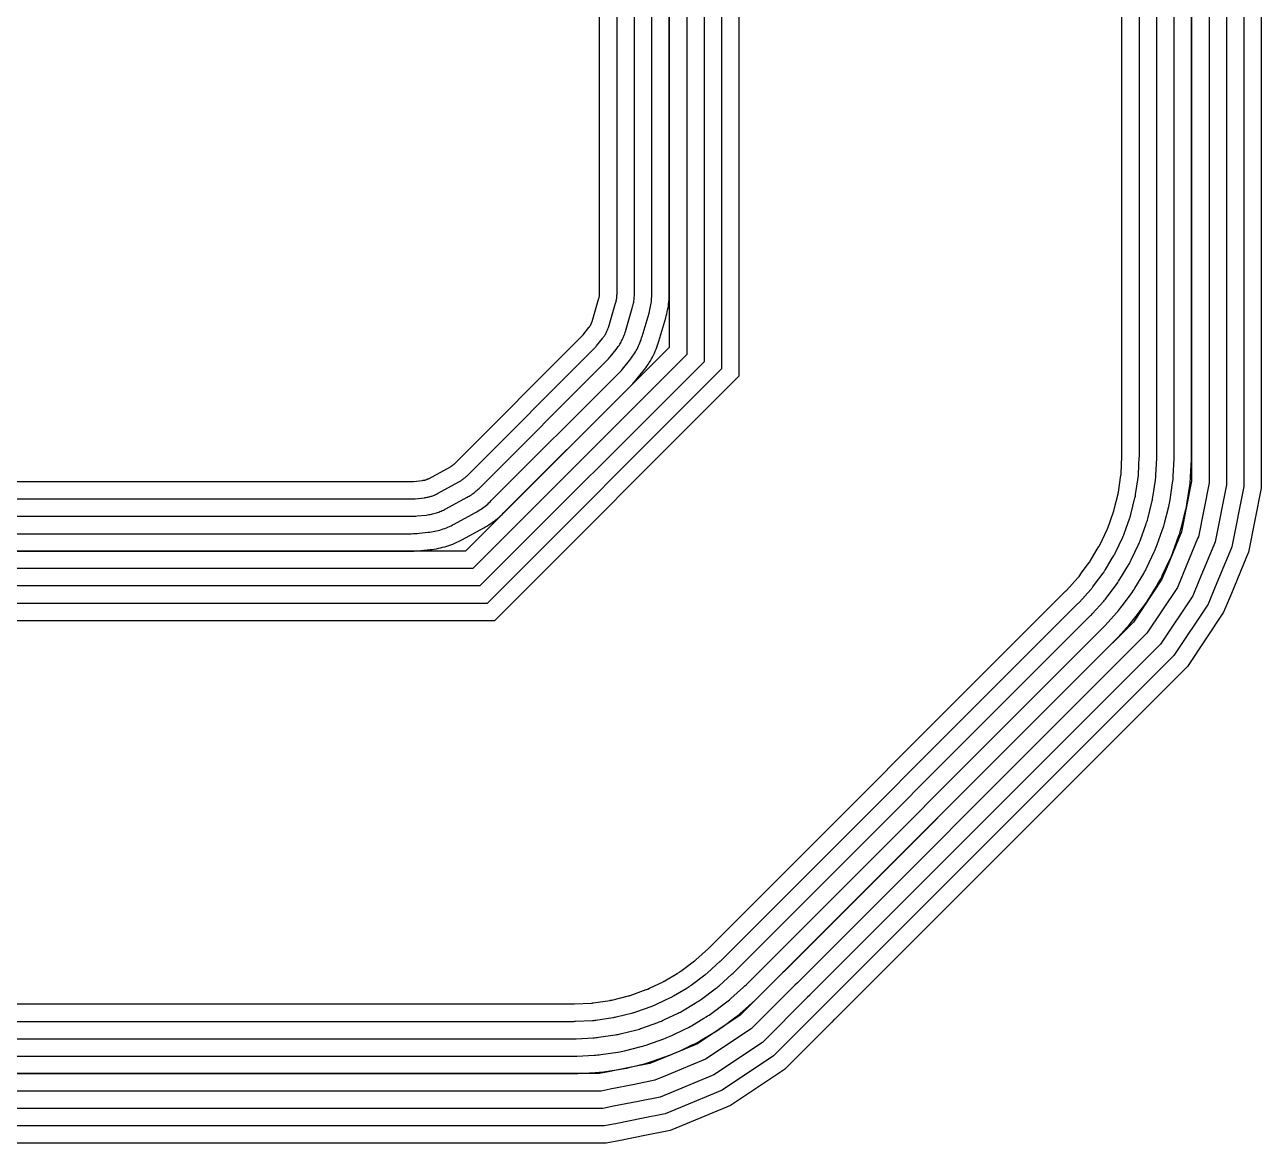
# Model space of a CAD drawing. Header units: metres. Extents: x 1.9 to 53.8, y 3.3 to 25.9.
# Drawn here: x 29.273 to 32.826, y 14.999 to 18.212 of the extents above; entities that cross this region are included whole.
import ezdxf

# ---------------------------------------------------------------- set-up
doc = ezdxf.new("R2010")
doc.units = ezdxf.units.M

msp = doc.modelspace()

# ---------------------------------------------------------------- linework, layer by layer
for points in [[(28.343, 15.3997), (30.85, 15.3997), (30.8512, 15.3998), (30.8525, 15.3998), (30.9015, 15.4022), (30.9027, 15.4023), (30.9039, 15.4024), (30.9052, 15.4025), (30.9064, 15.4027), (30.9549, 15.4099), (30.9561, 15.4101), (30.9573, 15.4103), (30.9585, 15.4106), (30.9597, 15.4109), (31.0074, 15.4228), (31.0086, 15.4231), (31.0097, 15.4234), (31.0109, 15.4238), (31.0121, 15.4242), (31.0583, 15.4408), (31.0594, 15.4412), (31.0606, 15.4416), (31.0617, 15.4421), (31.0628, 15.4426), (31.0681, 15.4451), (31.1072, 15.4636), (31.1083, 15.4642), (31.1094, 15.4647), (31.1105, 15.4653), (31.1115, 15.4659), (31.1473, 15.4874), (31.1536, 15.4912), (31.1547, 15.4918), (31.1557, 15.4925), (31.1567, 15.4932), (31.1577, 15.4939), (31.1971, 15.5231), (31.1981, 15.5239), (31.1991, 15.5247), (31.2, 15.5254), (31.2009, 15.5263), (31.2373, 15.5592), (31.2382, 15.5601), (31.2391, 15.5609), (32.2641, 16.5859), (32.2649, 16.5868), (32.2658, 16.5877), (32.2987, 16.6241), (32.2996, 16.625), (32.3003, 16.6259), (32.3011, 16.6269), (32.3019, 16.6279), (32.3092, 16.6378), (32.3311, 16.6673), (32.3318, 16.6683), (32.3325, 16.6693), (32.3332, 16.6703), (32.3338, 16.6714), (32.3516, 16.7011), (32.3591, 16.7135), (32.3597, 16.7145), (32.3603, 16.7156), (32.3608, 16.7167), (32.3614, 16.7178), (32.3824, 16.7622), (32.3829, 16.7633), (32.3834, 16.7644), (32.3838, 16.7656), (32.3842, 16.7667), (32.4008, 16.8129), (32.4012, 16.8141), (32.4016, 16.8153), (32.4019, 16.8164), (32.4022, 16.8176), (32.4141, 16.8653), (32.4144, 16.8665), (32.4147, 16.8677), (32.4149, 16.8689), (32.4151, 16.8701), (32.4223, 16.9186), (32.4225, 16.9198), (32.4226, 16.9211), (32.4227, 16.9223), (32.4228, 16.9235), (32.4252, 16.9725), (32.4252, 16.9738), (32.4253, 16.975), (32.4253, 20.0278)], [(31.3247, 20.0278), (31.3247, 17.2029), (30.6221, 16.5003), (28.343, 16.5003)], [(28.3713, 15.3497), (30.85, 15.3497), (30.8525, 15.3498), (30.8549, 15.3499), (30.9039, 15.3523), (30.9064, 15.3524), (30.9088, 15.3526), (30.9113, 15.3529), (30.9137, 15.3532), (30.9623, 15.3604), (30.9647, 15.3608), (30.9671, 15.3613), (30.9695, 15.3618), (30.9719, 15.3624), (31.0195, 15.3743), (31.0219, 15.3749), (31.0242, 15.3756), (31.0266, 15.3763), (31.0289, 15.3771), (31.0751, 15.3937), (31.0774, 15.3945), (31.0797, 15.3954), (31.082, 15.3964), (31.0842, 15.3974), (31.0894, 15.3999), (31.1286, 15.4184), (31.1308, 15.4195), (31.133, 15.4206), (31.1351, 15.4218), (31.1372, 15.423), (31.173, 15.4445), (31.1793, 15.4483), (31.1814, 15.4496), (31.1835, 15.4509), (31.1855, 15.4523), (31.1875, 15.4537), (31.2269, 15.483), (31.2289, 15.4845), (31.2308, 15.486), (31.2327, 15.4876), (31.2345, 15.4892), (31.2709, 15.5222), (31.2727, 15.5238), (31.2744, 15.5256), (32.2994, 16.5506), (32.3012, 16.5523), (32.3028, 16.5541), (32.3358, 16.5905), (32.3374, 16.5923), (32.339, 16.5942), (32.3405, 16.5961), (32.342, 16.5981), (32.3494, 16.608), (32.3713, 16.6375), (32.3727, 16.6395), (32.3741, 16.6415), (32.3754, 16.6436), (32.3767, 16.6457), (32.3945, 16.6754), (32.402, 16.6878), (32.4032, 16.6899), (32.4044, 16.692), (32.4055, 16.6942), (32.4066, 16.6964), (32.4276, 16.7408), (32.4286, 16.743), (32.4296, 16.7453), (32.4305, 16.7476), (32.4313, 16.7499), (32.4479, 16.7961), (32.4487, 16.7984), (32.4494, 16.8008), (32.4501, 16.8031), (32.4507, 16.8055), (32.4626, 16.8531), (32.4632, 16.8555), (32.4637, 16.8579), (32.4642, 16.8603), (32.4646, 16.8627), (32.4718, 16.9113), (32.4721, 16.9137), (32.4724, 16.9162), (32.4726, 16.9186), (32.4727, 16.9211), (32.4751, 16.9701), (32.4752, 16.9725), (32.4753, 16.975), (32.4753, 20.0057)], [(31.2747, 20.0057), (31.2747, 17.2236), (30.6014, 16.5503), (28.3713, 16.5503)], [(28.398, 15.2997), (30.85, 15.2997), (30.8537, 15.2998), (30.8574, 15.2999), (30.9064, 15.3023), (30.9101, 15.3026), (30.9137, 15.3029), (30.9174, 15.3033), (30.921, 15.3038), (30.9696, 15.311), (30.9732, 15.3116), (30.9769, 15.3122), (30.9805, 15.313), (30.984, 15.3139), (31.0317, 15.3258), (31.0352, 15.3267), (31.0388, 15.3277), (31.0423, 15.3289), (31.0457, 15.3301), (31.092, 15.3466), (31.0954, 15.3479), (31.0988, 15.3492), (31.1022, 15.3507), (31.1056, 15.3522), (31.1108, 15.3547), (31.1499, 15.3732), (31.1533, 15.3748), (31.1565, 15.3765), (31.1598, 15.3783), (31.1629, 15.3802), (31.1987, 15.4016), (31.205, 15.4054), (31.2082, 15.4073), (31.2113, 15.4093), (31.2143, 15.4114), (31.2173, 15.4136), (31.2567, 15.4428), (31.2596, 15.445), (31.2625, 15.4473), (31.2653, 15.4497), (31.2681, 15.4522), (31.3045, 15.4851), (31.3072, 15.4876), (31.3098, 15.4902), (32.3348, 16.5152), (32.3374, 16.5178), (32.3399, 16.5205), (32.3728, 16.5569), (32.3753, 16.5597), (32.3777, 16.5625), (32.38, 16.5654), (32.3822, 16.5683), (32.3896, 16.5782), (32.4114, 16.6077), (32.4136, 16.6107), (32.4157, 16.6137), (32.4177, 16.6168), (32.4196, 16.62), (32.4374, 16.6497), (32.4448, 16.6621), (32.4467, 16.6652), (32.4485, 16.6685), (32.4502, 16.6717), (32.4518, 16.6751), (32.4728, 16.7194), (32.4743, 16.7228), (32.4758, 16.7262), (32.4771, 16.7296), (32.4784, 16.733), (32.4949, 16.7793), (32.4961, 16.7827), (32.4973, 16.7862), (32.4983, 16.7898), (32.4992, 16.7933), (32.5111, 16.841), (32.512, 16.8445), (32.5128, 16.8481), (32.5134, 16.8518), (32.514, 16.8554), (32.5212, 16.904), (32.5217, 16.9076), (32.5221, 16.9113), (32.5224, 16.9149), (32.5227, 16.9186), (32.5251, 16.9676), (32.5252, 16.9713), (32.5253, 16.975), (32.5253, 19.9835)], [(31.2247, 19.9835), (31.2247, 17.2443), (30.5807, 16.6003), (28.398, 16.6003)], [(28.4232, 15.2497), (30.85, 15.2497), (30.8549, 15.2498), (30.8598, 15.25), (30.9088, 15.2524), (30.9137, 15.2527), (30.9186, 15.2531), (30.9235, 15.2537), (30.9284, 15.2543), (30.9769, 15.2615), (30.9818, 15.2623), (30.9866, 15.2632), (30.9914, 15.2642), (30.9962, 15.2654), (31.0438, 15.2773), (31.0486, 15.2785), (31.0533, 15.2799), (31.058, 15.2814), (31.0626, 15.283), (31.1088, 15.2995), (31.1134, 15.3012), (31.118, 15.3031), (31.1225, 15.305), (31.1269, 15.307), (31.1322, 15.3095), (31.1713, 15.328), (31.1757, 15.3302), (31.1801, 15.3324), (31.1844, 15.3348), (31.1886, 15.3373), (31.2244, 15.3587), (31.2307, 15.3625), (31.2349, 15.3651), (31.239, 15.3678), (31.2431, 15.3705), (31.2471, 15.3734), (31.2865, 15.4027), (31.2904, 15.4056), (31.2942, 15.4087), (31.298, 15.4119), (31.3017, 15.4151), (31.338, 15.4481), (31.3416, 15.4514), (31.3452, 15.4548), (32.3702, 16.4798), (32.3736, 16.4834), (32.3769, 16.487), (32.4099, 16.5233), (32.4131, 16.527), (32.4163, 16.5308), (32.4194, 16.5346), (32.4223, 16.5385), (32.4297, 16.5484), (32.4516, 16.5779), (32.4545, 16.5819), (32.4572, 16.586), (32.4599, 16.5901), (32.4625, 16.5943), (32.4803, 16.624), (32.4877, 16.6364), (32.4902, 16.6406), (32.4926, 16.6449), (32.4948, 16.6493), (32.497, 16.6537), (32.518, 16.6981), (32.52, 16.7025), (32.5219, 16.707), (32.5238, 16.7116), (32.5255, 16.7162), (32.542, 16.7624), (32.5436, 16.767), (32.5451, 16.7717), (32.5465, 16.7764), (32.5477, 16.7812), (32.5596, 16.8288), (32.5608, 16.8336), (32.5618, 16.8384), (32.5627, 16.8432), (32.5635, 16.8481), (32.5707, 16.8966), (32.5713, 16.9015), (32.5719, 16.9064), (32.5723, 16.9113), (32.5726, 16.9162), (32.575, 16.9652), (32.5752, 16.9701), (32.5753, 16.975), (32.5753, 19.9614)], [(31.1747, 19.9614), (31.1747, 17.2651), (30.5599, 16.6503), (28.4232, 16.6503)], [(28.4483, 15.1997), (30.85, 15.1997), (30.8561, 15.1998), (30.8623, 15.2001), (30.9113, 15.2025), (30.9174, 15.2028), (30.9235, 15.2034), (30.9296, 15.204), (30.9357, 15.2049), (30.9843, 15.2121), (30.9903, 15.213), (30.9964, 15.2142), (31.0024, 15.2154), (31.0083, 15.2169), (31.056, 15.2288), (31.0619, 15.2303), (31.0678, 15.2321), (31.0736, 15.2339), (31.0794, 15.2359), (31.1257, 15.2524), (31.1314, 15.2546), (31.1371, 15.2569), (31.1427, 15.2593), (31.1483, 15.2618), (31.1536, 15.2643), (31.1927, 15.2828), (31.1982, 15.2855), (31.2037, 15.2883), (31.209, 15.2913), (31.2143, 15.2944), (31.2501, 15.3158), (31.2564, 15.3196), (31.2617, 15.3228), (31.2668, 15.3262), (31.2719, 15.3297), (31.2768, 15.3333), (31.3163, 15.3625), (31.3212, 15.3662), (31.326, 15.37), (31.3306, 15.374), (31.3352, 15.3781), (31.3716, 15.411), (31.3761, 15.4152), (31.3805, 15.4195), (32.4055, 16.4445), (32.4098, 16.4489), (32.414, 16.4534), (32.4469, 16.4898), (32.451, 16.4944), (32.455, 16.499), (32.4588, 16.5038), (32.4625, 16.5087), (32.4699, 16.5187), (32.4917, 16.5482), (32.4953, 16.5531), (32.4988, 16.5582), (32.5022, 16.5633), (32.5054, 16.5686), (32.5232, 16.5983), (32.5306, 16.6107), (32.5337, 16.616), (32.5367, 16.6213), (32.5395, 16.6268), (32.5422, 16.6323), (32.5632, 16.6767), (32.5657, 16.6823), (32.5681, 16.6879), (32.5704, 16.6936), (32.5726, 16.6993), (32.5891, 16.7456), (32.5911, 16.7514), (32.5929, 16.7572), (32.5947, 16.7631), (32.5962, 16.769), (32.6081, 16.8167), (32.6096, 16.8226), (32.6108, 16.8286), (32.612, 16.8347), (32.6129, 16.8407), (32.6201, 16.8893), (32.621, 16.8954), (32.6216, 16.9015), (32.6222, 16.9076), (32.6225, 16.9137), (32.6249, 16.9627), (32.6252, 16.9689), (32.6253, 16.975), (32.6253, 19.9407)], [(31.1247, 19.9407), (31.1247, 17.2858), (30.5392, 16.7003), (28.4483, 16.7003)], [(28.6229, 16.9005), (30.3842, 16.9005), (30.3856, 16.9005), (30.3869, 16.9006), (30.3882, 16.9007), (30.3896, 16.9008), (30.4159, 16.9036), (30.4171, 16.9038), (30.4184, 16.9039), (30.4196, 16.9041), (30.4208, 16.9044), (30.422, 16.9046), (30.4232, 16.9049), (30.4243, 16.9053), (30.4255, 16.9056), (30.4267, 16.906), (30.4278, 16.9064), (30.429, 16.9068), (30.4301, 16.9073), (30.4312, 16.9078), (30.4324, 16.9083), (30.4335, 16.9089), (30.4345, 16.9095), (30.4959, 16.9429), (30.4969, 16.9435), (30.4979, 16.9441), (30.4989, 16.9448), (30.4999, 16.9454), (30.5009, 16.9461), (30.5019, 16.9468), (30.5028, 16.9475), (30.5037, 16.9483), (30.5046, 16.949), (30.5055, 16.9498), (30.5064, 16.9506), (30.5073, 16.9515), (30.8735, 17.3177), (30.8745, 17.3187), (30.8754, 17.3197), (30.8763, 17.3207), (30.8771, 17.3217), (30.8937, 17.3424), (30.8945, 17.3433), (30.8952, 17.3443), (30.8959, 17.3453), (30.8966, 17.3463), (30.8973, 17.3474), (30.8979, 17.3484), (30.8985, 17.3495), (30.8991, 17.3506), (30.8997, 17.3517), (30.9002, 17.3528), (30.9007, 17.3539), (30.9012, 17.355), (30.9016, 17.3562), (30.902, 17.3573), (30.9024, 17.3585), (30.9028, 17.3597), (30.9225, 17.4267), (30.9228, 17.4278), (30.9231, 17.429), (30.9234, 17.4302), (30.9236, 17.4313), (30.9238, 17.4325), (30.924, 17.4337), (30.9241, 17.4348), (30.9243, 17.436), (30.9244, 17.4372), (30.9244, 17.4384), (30.9245, 17.4396), (30.9245, 17.4408), (30.9245, 19.7992)], [(32.8255, 19.7992), (32.8255, 16.8814), (32.789, 16.6977), (32.7834, 16.6842), (32.7812, 16.6789), (32.7397, 16.5788), (32.7173, 16.5248), (32.6133, 16.3691), (32.4774, 16.2332), (31.5989, 15.3546), (31.5988, 15.3546), (31.5918, 15.3476), (31.5917, 15.3475), (31.4559, 15.2117), (31.3002, 15.1077), (31.176, 15.0562), (31.1273, 15.036), (31.0544, 15.0215), (30.9843, 15.0076), (30.9436, 14.9995), (28.6229, 14.9995)], [(28.6229, 16.8505), (30.3842, 16.8505), (30.3869, 16.8505), (30.3896, 16.8506), (30.3922, 16.8508), (30.3949, 16.8511), (30.4213, 16.8539), (30.4237, 16.8542), (30.4261, 16.8546), (30.4286, 16.855), (30.431, 16.8554), (30.4334, 16.856), (30.4357, 16.8566), (30.4381, 16.8572), (30.4405, 16.8579), (30.4428, 16.8587), (30.4451, 16.8595), (30.4474, 16.8604), (30.4497, 16.8613), (30.4519, 16.8623), (30.4541, 16.8633), (30.4563, 16.8644), (30.4585, 16.8656), (30.5198, 16.8991), (30.5219, 16.9002), (30.5239, 16.9014), (30.526, 16.9027), (30.5279, 16.904), (30.5299, 16.9054), (30.5318, 16.9068), (30.5337, 16.9082), (30.5356, 16.9097), (30.5374, 16.9112), (30.5392, 16.9128), (30.5409, 16.9144), (30.5426, 16.9161), (30.9089, 17.2824), (30.9108, 17.2843), (30.9126, 17.2863), (30.9143, 17.2883), (30.916, 17.2904), (30.9327, 17.311), (30.9342, 17.3129), (30.9357, 17.3149), (30.9371, 17.3169), (30.9385, 17.3189), (30.9398, 17.321), (30.941, 17.3231), (30.9423, 17.3252), (30.9434, 17.3274), (30.9445, 17.3296), (30.9456, 17.3318), (30.9466, 17.334), (30.9475, 17.3363), (30.9484, 17.3386), (30.9493, 17.3409), (30.95, 17.3432), (30.9508, 17.3456), (30.9704, 17.4126), (30.9711, 17.4149), (30.9717, 17.4172), (30.9722, 17.4195), (30.9727, 17.4219), (30.9731, 17.4242), (30.9735, 17.4266), (30.9738, 17.4289), (30.974, 17.4313), (30.9742, 17.4336), (30.9744, 17.436), (30.9745, 17.4384), (30.9745, 17.4408), (30.9745, 19.7992)], [(32.7755, 19.7992), (32.7755, 16.8863), (32.7409, 16.7123), (32.7372, 16.7033), (32.735, 16.698), (32.6935, 16.598), (32.673, 16.5485), (32.5745, 16.401), (32.4421, 16.2686), (31.5635, 15.39), (31.5635, 15.39), (31.5564, 15.3829), (31.5564, 15.3829), (31.424, 15.2505), (31.2765, 15.152), (31.1569, 15.1024), (31.1127, 15.0841), (31.0446, 15.0706), (30.9745, 15.0566), (30.9387, 15.0495), (28.6229, 15.0495)], [(28.6229, 16.8005), (30.3842, 16.8005), (30.3882, 16.8006), (30.3922, 16.8007), (30.3963, 16.801), (30.4003, 16.8014), (30.4266, 16.8042), (30.4303, 16.8046), (30.4339, 16.8052), (30.4375, 16.8058), (30.4412, 16.8065), (30.4447, 16.8073), (30.4483, 16.8082), (30.4519, 16.8091), (30.4554, 16.8102), (30.4589, 16.8113), (30.4624, 16.8126), (30.4658, 16.8139), (30.4692, 16.8153), (30.4726, 16.8168), (30.4759, 16.8183), (30.4792, 16.82), (30.4825, 16.8217), (30.5438, 16.8552), (30.5469, 16.8569), (30.55, 16.8587), (30.553, 16.8606), (30.556, 16.8626), (30.5589, 16.8646), (30.5618, 16.8667), (30.5646, 16.8689), (30.5674, 16.8712), (30.5701, 16.8735), (30.5728, 16.8758), (30.5754, 16.8783), (30.578, 16.8808), (30.9442, 17.247), (30.947, 17.2499), (30.9498, 17.2529), (30.9524, 17.2559), (30.955, 17.259), (30.9716, 17.2796), (30.9739, 17.2825), (30.9761, 17.2855), (30.9782, 17.2885), (30.9803, 17.2915), (30.9823, 17.2946), (30.9842, 17.2978), (30.986, 17.301), (30.9877, 17.3042), (30.9894, 17.3075), (30.991, 17.3108), (30.9925, 17.3142), (30.9939, 17.3176), (30.9952, 17.321), (30.9965, 17.3245), (30.9977, 17.328), (30.9987, 17.3315), (31.0184, 17.3985), (31.0194, 17.402), (31.0203, 17.4054), (31.0211, 17.4089), (31.0218, 17.4124), (31.0224, 17.4159), (31.023, 17.4194), (31.0234, 17.423), (31.0238, 17.4265), (31.0241, 17.4301), (31.0243, 17.4336), (31.0245, 17.4372), (31.0245, 17.4408), (31.0245, 19.7992)], [(32.7255, 19.7992), (32.7255, 16.8912), (32.6928, 16.7269), (32.691, 16.7225), (32.6888, 16.7172), (32.6473, 16.6171), (32.6287, 16.5721), (32.5356, 16.4328), (32.4067, 16.3039), (31.5281, 15.4254), (31.5281, 15.4253), (31.5211, 15.4183), (31.521, 15.4182), (31.3922, 15.2894), (31.2529, 15.1963), (31.1378, 15.1486), (31.0981, 15.1322), (31.0349, 15.1196), (30.9648, 15.1057), (30.9338, 15.0995), (28.6229, 15.0995)], [(28.6229, 16.7505), (30.3842, 16.7505), (30.3896, 16.7506), (30.3949, 16.7508), (30.4003, 16.7511), (30.4056, 16.7516), (30.432, 16.7545), (30.4368, 16.7551), (30.4417, 16.7558), (30.4465, 16.7566), (30.4513, 16.7575), (30.4561, 16.7586), (30.4609, 16.7598), (30.4656, 16.7611), (30.4703, 16.7625), (30.475, 16.764), (30.4796, 16.7656), (30.4842, 16.7674), (30.4888, 16.7692), (30.4933, 16.7712), (30.4977, 16.7733), (30.5021, 16.7755), (30.5064, 16.7778), (30.5677, 16.8113), (30.5719, 16.8136), (30.576, 16.816), (30.58, 16.8186), (30.584, 16.8212), (30.5879, 16.8239), (30.5918, 16.8267), (30.5955, 16.8296), (30.5992, 16.8326), (30.6029, 16.8357), (30.6064, 16.8388), (30.6099, 16.8421), (30.6133, 16.8454), (30.9796, 17.2117), (30.9833, 17.2155), (30.987, 17.2195), (30.9905, 17.2235), (30.9939, 17.2276), (31.0105, 17.2483), (31.0136, 17.2521), (31.0165, 17.256), (31.0194, 17.26), (31.0221, 17.2641), (31.0247, 17.2683), (31.0273, 17.2725), (31.0297, 17.2767), (31.032, 17.281), (31.0343, 17.2854), (31.0364, 17.2898), (31.0384, 17.2943), (31.0403, 17.2989), (31.042, 17.3034), (31.0437, 17.308), (31.0453, 17.3127), (31.0467, 17.3174), (31.0664, 17.3844), (31.0677, 17.389), (31.0689, 17.3936), (31.0699, 17.3983), (31.0709, 17.4029), (31.0717, 17.4076), (31.0725, 17.4123), (31.0731, 17.417), (31.0736, 17.4218), (31.074, 17.4265), (31.0743, 17.4313), (31.0744, 17.436), (31.0745, 17.4408), (31.0745, 19.7992)], [(32.6755, 19.7992), (32.6755, 16.8962), (32.6447, 16.7415), (32.6426, 16.7363), (32.6011, 16.6362), (32.5844, 16.5958), (32.4968, 16.4647), (32.3714, 16.3393), (31.4928, 15.4607), (31.4927, 15.4607), (31.4857, 15.4537), (31.4856, 15.4536), (31.3603, 15.3282), (31.2292, 15.2406), (31.1186, 15.1948), (31.0835, 15.1803), (31.0251, 15.1686), (30.955, 15.1547), (30.9288, 15.1495), (28.6229, 15.1495)], [(28.6229, 16.7005), (30.3842, 16.7005), (30.3909, 16.7006), (30.3976, 16.7009), (30.4043, 16.7013), (30.4109, 16.7019), (30.4373, 16.7048), (30.4434, 16.7055), (30.4495, 16.7064), (30.4555, 16.7074), (30.4615, 16.7086), (30.4675, 16.7099), (30.4735, 16.7114), (30.4794, 16.713), (30.4853, 16.7148), (30.4911, 16.7167), (30.4969, 16.7187), (30.5026, 16.7209), (30.5083, 16.7232), (30.5139, 16.7257), (30.5195, 16.7283), (30.525, 16.731), (30.5304, 16.7339), (30.5917, 16.7674), (30.5969, 16.7703), (30.602, 16.7733), (30.6071, 16.7765), (30.612, 16.7798), (30.6169, 16.7832), (30.6217, 16.7867), (30.6264, 16.7903), (30.6311, 16.794), (30.6356, 16.7979), (30.6401, 16.8018), (30.6444, 16.8059), (30.6487, 16.81), (31.015, 17.1763), (31.0196, 17.1811), (31.0242, 17.186), (31.0286, 17.1911), (31.0328, 17.1962), (31.0495, 17.2169), (31.0533, 17.2217), (31.0569, 17.2266), (31.0605, 17.2316), (31.0639, 17.2367), (31.0672, 17.2419), (31.0704, 17.2471), (31.0734, 17.2525), (31.0763, 17.2579), (31.0791, 17.2633), (31.0818, 17.2689), (31.0843, 17.2745), (31.0866, 17.2801), (31.0889, 17.2859), (31.0909, 17.2916), (31.0929, 17.2974), (31.0947, 17.3033), (31.1144, 17.3703), (31.116, 17.3761), (31.1175, 17.3818), (31.1188, 17.3876), (31.12, 17.3935), (31.121, 17.3993), (31.122, 17.4052), (31.1227, 17.4111), (31.1234, 17.417), (31.1239, 17.4229), (31.1242, 17.4289), (31.1244, 17.4348), (31.1245, 17.4408), (31.1245, 19.7992)], [(32.6255, 19.7992), (32.6255, 16.9011), (32.5967, 16.7561), (32.5964, 16.7554), (32.5549, 16.6554), (32.5401, 16.6195), (32.458, 16.4966), (32.336, 16.3746), (31.4574, 15.4961), (31.4574, 15.496), (31.4504, 15.489), (31.4503, 15.4889), (31.3284, 15.367), (31.2055, 15.2849), (31.0995, 15.241), (31.0689, 15.2283), (31.0153, 15.2177), (30.9452, 15.2037), (30.9239, 15.1995), (28.6229, 15.1995)]]:
    msp.add_lwpolyline(points)

doc.saveas('drawing.dxf')
